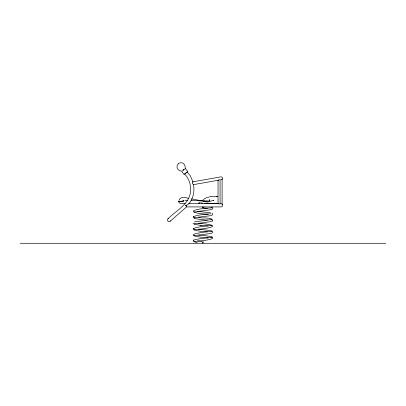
<?xml version="1.0" encoding="UTF-8"?>
<svg xmlns="http://www.w3.org/2000/svg" width="406" height="406" viewBox="0 0 406 406"><rect width="100%" height="100%" fill="white"/><g stroke="black" fill="none" stroke-linecap="round" stroke-linejoin="round"><path stroke-width="0.61" d="M186.146 205.284C192.18 203.543 195.352 191.16 193.312 184.461M206.207 201.198L209.415 200.97L209.46 199.397M183.608 200.508C180.919 202.081 174.331 201.148 182.406 201.32M192.901 182.076L192.946 181.792L220.986 176.849C223.102 176.651 222.904 180.208 220.757 179.828M218.616 180.203L193.403 184.649L192.332 183.38L192.941 181.807M181.837 201.295L181.827 201.457M202.863 206.882L202.868 207.801L203.036 206.887M180.594 201.32L183.253 201.721M183.273 201.554L183.507 200.518M218.362 180.066L220.067 179.599L220.077 204.066L218.651 203.655L218.271 203.878M178.813 201.32L178.873 201.985A2.05 2.05 0 0 0 180.858 203.507L185.146 203.507M198.351 203.507L198.453 203.152M194.895 229.202L194.423 229.806L195.327 229.491C204.639 229.055 225.508 225.741 201.792 223.61M194.885 217.388L194.418 217.986L197.539 217.276L210.861 215.657L212.703 214.759L212.729 213.84L212.023 213.257M178.945 200.391C180.193 196.007 185.669 197.534 188.775 198.397M194.865 235.226L194.555 235.637L209.379 233.668L211.866 233.11L212.835 232.176L212.389 231.202L210.81 230.633L198.514 229.151M194.865 223.412L194.53 223.848L209.379 221.843L212.505 220.889M211.044 237.652L211.359 237.256C209.207 238.205 183.202 239.215 197.346 242.671M211.039 225.837L211.353 225.442C197.519 226.639 180.569 229.75 207.38 231.927M177.798 164.313C175.641 167.069 177.985 170.799 181.172 171.043M202.518 200.183L202.609 200.336M218.037 203.832L218.037 180.239M211.079 207.989L211.475 207.613L210.567 207.928C193.708 208.943 183.005 212.505 208.253 214.307M194.758 211.805L194.515 212.023L211.49 209.582L212.642 208.943L212.835 208.268L212.374 207.532L211.521 207.161M210.475 213.85C195.428 214.718 182.187 218.306 207.38 220.103M211.084 219.813L211.211 219.61M212.333 221.052C214.287 216.728 200.366 218.631 198.519 217.322M211.079 231.633L211.485 231.268C199.158 232.618 179.325 235.384 207.441 237.845M192.951 181.776L190.247 175.747L187.181 171.987L184.649 174.047C189.785 179.264 191.607 187.039 190.13 194.119C187.349 205.634 175.483 210.953 167.911 218.895C166.414 220.382 168.921 222.732 170.307 221.143L186.532 206.918L220.935 206.923C222.772 207.177 223.432 204.304 221.656 203.746M170.307 221.143L170.556 220.793M193.261 240.316L193.56 240.032M194.697 241.458L194.428 241.636L195.332 241.326C210.1 240.448 224.071 237.028 198.575 235.074M193.261 228.487L193.56 228.208M193.266 216.647L193.566 216.368M204.599 201.229L204.208 201.559L202.939 200.462L199.595 200.427L191.18 198.849M167.911 218.895L168.632 218.448M205.167 201.457L204.512 201.457L205.055 201.32M203.487 200.797L203.695 201.457A6.694 6.623 -63.5 0 1 203 201.721L202.675 201.797A7.186 6.988 -33.5 0 1 201.873 201.97L201.604 202A8.465 7.953 -21.2 0 1 200.782 202.036L199.209 202.239A2.106 0.274 -90 0 1 198.935 203.497M203.198 199.59L206.045 197.95L210.105 196.702L212.191 196.326L217.662 196.326L216.637 196.605M207.542 202.259L207.608 202.224A11.069 10.226 -90 0 1 209.435 201.493L209.861 201.376A28.811 22.858 90 0 1 213.18 200.513M211.277 219.55L194.525 221.899M206.273 202.904L205.355 203.35M205.142 203.431L204.771 203.507M179.472 163.009C182.675 161.598 185.709 164.785 185.172 167.932M201.513 200.584L198.945 200.716M184.862 200.427L187.8 200.427M191.023 200.427L198.488 200.427M207.593 201.061L204.487 201.021M204.609 201.188L206.278 201.188M179.614 201.457L178.807 201.457L178.873 201.985M188.826 203.507L217.662 203.507M205.086 203.655L218.311 203.655M220.488 203.655L221.229 203.655M186.476 206.776L185.918 205.289M20.3 243.285L385.7 243.285M202.868 207.801L207.39 208.273M201.62 225.416L208.248 226.127M193.078 223.351L194.479 224.381L200.488 225.305M200.615 211.658L210.902 212.906M201.828 223.61L198.575 223.254M200.427 225.3L201.655 225.421M201.807 241.337L197.57 240.844M199.498 211.531L200.676 211.663M199.59 211.541L197.651 211.293M207.324 237.83L208.248 237.957M211.82 236.825L212.292 237.043M186.628 205.933L185.72 205.106L186.121 205.852M183.527 169.992L183.131 169.398L183.548 169.977M209.41 200.94L209.415 200.97A1.015 0.391 -90 0 0 209.344 200.731M222.107 178.95L222.107 204.66M202.325 203.203A6.592 6.537 90 0 1 201.655 203.431M198.874 200.797A2.025 0.264 -90 0 1 199.011 200.772M204.38 200.564A1.025 0.264 -90 0 1 204.477 200.94M202.833 242.829C203.01 244.666 203.198 238.814 202.833 242.829M178.549 163.552C178.178 163.862 179.691 164.577 178.549 163.552M185.41 168.526L181.69 171.423L184.055 174.463L187.775 171.571L185.41 168.526M213.774 200.427L213.51 200.427L213.774 200.427"/></g></svg>
